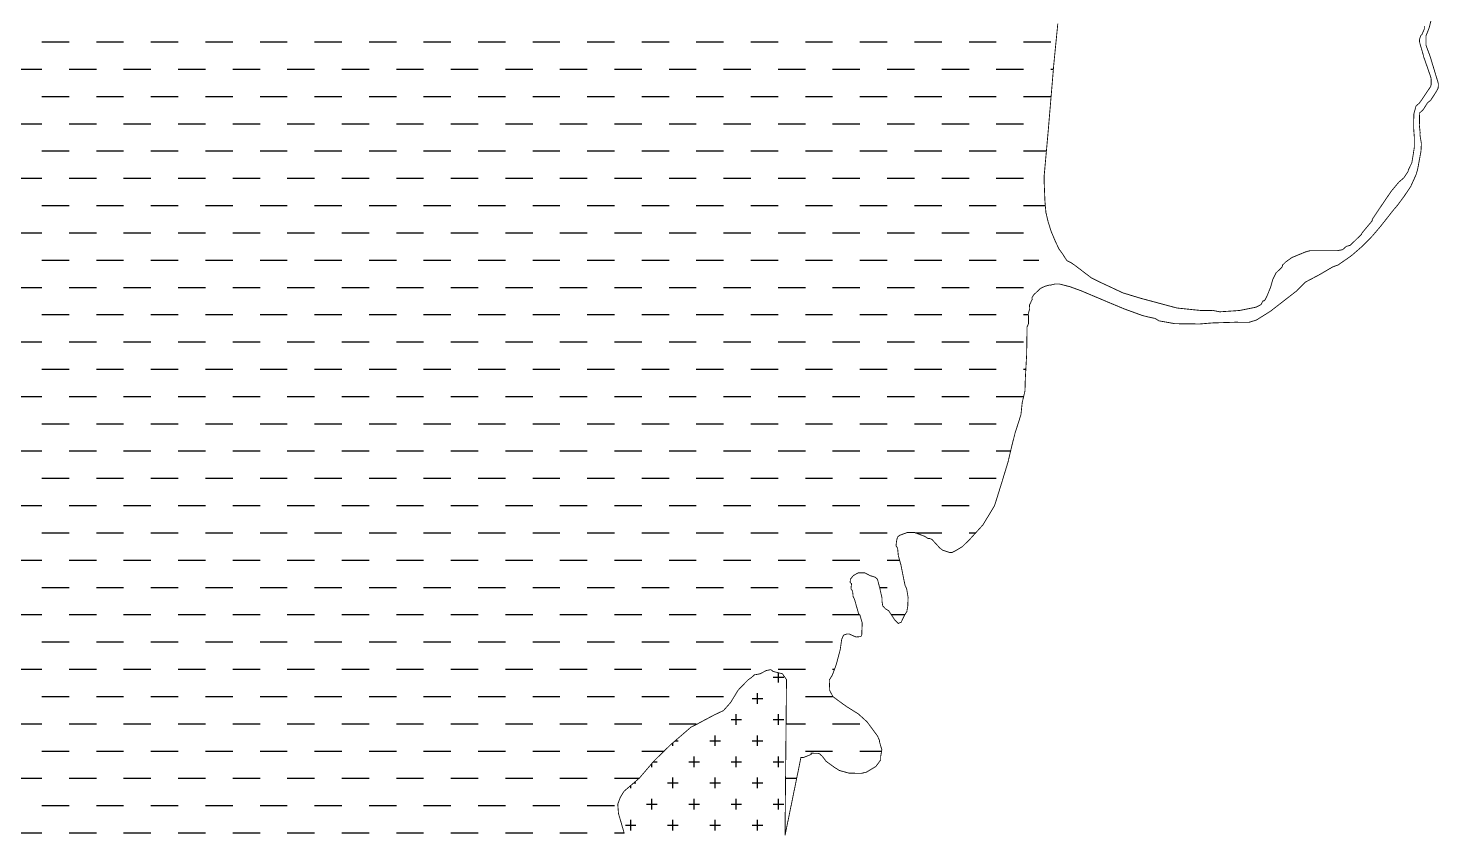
# Model space of a CAD drawing. Header units: metres. Extents: x 255949 to 266337, y 2143972 to 2155317.
# Drawn here: x 261128 to 266055, y 2143972 to 2146792 of the extents above; entities that cross this region are included whole.
import ezdxf

# ---------------------------------------------------------------- set-up
doc = ezdxf.new("R2010")
doc.units = ezdxf.units.M
for name, color, linetype in [('ARABIAN SEA', 140, 'Continuous'), ('INTERTIDAL ZONE', 5, 'Continuous'), ('LOW TIDE LINE', 5, 'Continuous')]:
    doc.layers.add(name, color=color, linetype=linetype)

# ---------------------------------------------------------------- blocks, each defined once
blk = doc.blocks.new('4')
at = {"layer": 'INTERTIDAL ZONE'}
h = blk.add_hatch(dxfattribs=at)
h.set_pattern_fill('CROSS', color=256, scale=295.155415)
h.set_pattern_definition([(0, (244692.72, 2143197.265), (73.78885, 73.78885), [36.8944, -110.6833]), (90, (244711.165, 2143178.82), (-73.78885, 73.78885), [36.8944, -110.6833])])
h.paths.add_polyline_path([(263776.5, 2144517.5), (263762.4, 2144537.7), (263729.6, 2144545.9), (263722, 2144552.2), (263705.7, 2144549), (263684.2, 2144537.7), (263664.1, 2144533.9), (263655.9, 2144526.3), (263641.4, 2144515.6), (263607.4, 2144480.4), (263581.5, 2144437.6), (263556.3, 2144409.2), (263548.1, 2144412.4), (263524.2, 2144394.1), (263465, 2144368.3), (263461.8, 2144360.8), (263443.6, 2144351.9), (263371.7, 2144290), (263313.1, 2144232.7), (263262.7, 2144173.5), (263209.1, 2144127.6), (263195.9, 2144106.2), (263187.1, 2144082.2), (263189.6, 2144049.5), (263195.9, 2144028.7), (263209.8, 2143980.4), (263776.5, 2143980.4)])
at = {"layer": 'ARABIAN SEA', "linetype": 'Continuous'}
for p, q in [((261175.5, 2146744.5), (261270.7, 2146744.5)), ((261366, 2146744.5), (261461.2, 2146744.5)), ((261556.5, 2146744.5), (261651.7, 2146744.5)), ((261747, 2146744.5), (261842.2, 2146744.5)), ((261937.5, 2146744.5), (262032.7, 2146744.5)), ((262128, 2146744.5), (262223.2, 2146744.5)), ((262318.5, 2146744.5), (262413.7, 2146744.5)), ((262509, 2146744.5), (262604.2, 2146744.5)), ((262699.5, 2146744.5), (262794.7, 2146744.5)), ((262890, 2146744.5), (262985.2, 2146744.5)), ((263080.5, 2146744.5), (263175.7, 2146744.5)), ((263271, 2146744.5), (263366.2, 2146744.5)), ((263461.5, 2146744.5), (263556.7, 2146744.5)), ((263652, 2146744.5), (263747.2, 2146744.5)), ((263842.5, 2146744.5), (263937.7, 2146744.5)), ((264033, 2146744.5), (264128.2, 2146744.5)), ((264223.5, 2146744.5), (264318.7, 2146744.5)), ((264414, 2146744.5), (264509.2, 2146744.5)), ((264604.5, 2146744.5), (264699.7, 2146744.5)), ((261080.2, 2146649.2), (261175.5, 2146649.2)), ((261270.7, 2146649.2), (261366, 2146649.2)), ((261461.2, 2146649.2), (261556.5, 2146649.2)), ((261651.7, 2146649.2), (261747, 2146649.2)), ((261842.2, 2146649.2), (261937.5, 2146649.2)), ((262032.7, 2146649.2), (262128, 2146649.2)), ((262223.2, 2146649.2), (262318.5, 2146649.2)), ((262413.7, 2146649.2), (262509, 2146649.2)), ((262604.2, 2146649.2), (262699.5, 2146649.2)), ((262794.7, 2146649.2), (262890, 2146649.2)), ((262985.2, 2146649.2), (263080.5, 2146649.2)), ((263175.7, 2146649.2), (263271, 2146649.2)), ((263366.2, 2146649.2), (263461.5, 2146649.2)), ((263556.7, 2146649.2), (263652, 2146649.2)), ((263747.2, 2146649.2), (263842.5, 2146649.2)), ((263937.7, 2146649.2), (264033, 2146649.2)), ((264128.2, 2146649.2), (264223.5, 2146649.2)), ((264318.7, 2146649.2), (264414, 2146649.2)), ((264509.2, 2146649.2), (264604.5, 2146649.2)), ((264699.7, 2146649.2), (264708.8, 2146649.2)), ((261175.5, 2146554), (261270.7, 2146554)), ((261366, 2146554), (261461.2, 2146554)), ((261556.5, 2146554), (261651.7, 2146554)), ((261747, 2146554), (261842.2, 2146554)), ((261937.5, 2146554), (262032.7, 2146554)), ((262128, 2146554), (262223.2, 2146554)), ((262318.5, 2146554), (262413.7, 2146554)), ((262509, 2146554), (262604.2, 2146554)), ((262699.5, 2146554), (262794.7, 2146554)), ((262890, 2146554), (262985.2, 2146554)), ((263080.5, 2146554), (263175.7, 2146554)), ((263271, 2146554), (263366.2, 2146554)), ((263461.5, 2146554), (263556.7, 2146554)), ((263652, 2146554), (263747.2, 2146554)), ((263842.5, 2146554), (263937.7, 2146554)), ((264033, 2146554), (264128.2, 2146554)), ((264223.5, 2146554), (264318.7, 2146554)), ((264414, 2146554), (264509.2, 2146554)), ((264604.5, 2146554), (264699.7, 2146554)), ((261080.2, 2146458.8), (261175.5, 2146458.8)), ((261270.7, 2146458.8), (261366, 2146458.8)), ((261461.2, 2146458.8), (261556.5, 2146458.8)), ((261651.7, 2146458.8), (261747, 2146458.8)), ((261842.2, 2146458.8), (261937.5, 2146458.8)), ((262032.7, 2146458.8), (262128, 2146458.8)), ((262223.2, 2146458.8), (262318.5, 2146458.8)), ((262413.7, 2146458.8), (262509, 2146458.8)), ((262604.2, 2146458.8), (262699.5, 2146458.8)), ((262794.7, 2146458.8), (262890, 2146458.8)), ((262985.2, 2146458.8), (263080.5, 2146458.8)), ((263175.7, 2146458.8), (263271, 2146458.8)), ((263366.2, 2146458.8), (263461.5, 2146458.8)), ((263556.7, 2146458.8), (263652, 2146458.8)), ((263747.2, 2146458.8), (263842.5, 2146458.8)), ((263937.7, 2146458.8), (264033, 2146458.8)), ((264128.2, 2146458.8), (264223.5, 2146458.8)), ((264318.7, 2146458.8), (264414, 2146458.8)), ((264509.2, 2146458.8), (264604.5, 2146458.8)), ((261175.5, 2146363.5), (261270.7, 2146363.5)), ((261366, 2146363.5), (261461.2, 2146363.5)), ((261556.5, 2146363.5), (261651.7, 2146363.5)), ((261747, 2146363.5), (261842.2, 2146363.5)), ((261937.5, 2146363.5), (262032.7, 2146363.5)), ((262128, 2146363.5), (262223.2, 2146363.5)), ((262318.5, 2146363.5), (262413.7, 2146363.5)), ((262509, 2146363.5), (262604.2, 2146363.5)), ((262699.5, 2146363.5), (262794.7, 2146363.5)), ((262890, 2146363.5), (262985.2, 2146363.5)), ((263080.5, 2146363.5), (263175.7, 2146363.5)), ((263271, 2146363.5), (263366.2, 2146363.5)), ((263461.5, 2146363.5), (263556.7, 2146363.5)), ((263652, 2146363.5), (263747.2, 2146363.5)), ((263842.5, 2146363.5), (263937.7, 2146363.5)), ((264033, 2146363.5), (264128.2, 2146363.5)), ((264223.5, 2146363.5), (264318.7, 2146363.5)), ((264414, 2146363.5), (264509.2, 2146363.5)), ((264604.5, 2146363.5), (264684.4, 2146363.5)), ((261080.2, 2146268.2), (261175.5, 2146268.2)), ((261270.7, 2146268.2), (261366, 2146268.2)), ((261461.2, 2146268.2), (261556.5, 2146268.2)), ((261651.7, 2146268.2), (261747, 2146268.2)), ((261842.2, 2146268.2), (261937.5, 2146268.2)), ((262032.7, 2146268.2), (262128, 2146268.2)), ((262223.2, 2146268.2), (262318.5, 2146268.2)), ((262413.7, 2146268.2), (262509, 2146268.2)), ((262604.2, 2146268.2), (262699.5, 2146268.2)), ((262794.7, 2146268.2), (262890, 2146268.2)), ((262985.2, 2146268.2), (263080.5, 2146268.2)), ((263175.7, 2146268.2), (263271, 2146268.2)), ((263366.2, 2146268.2), (263461.5, 2146268.2)), ((263556.7, 2146268.2), (263652, 2146268.2)), ((263747.2, 2146268.2), (263842.5, 2146268.2)), ((263937.7, 2146268.2), (264033, 2146268.2)), ((264128.2, 2146268.2), (264223.5, 2146268.2)), ((264318.7, 2146268.2), (264414, 2146268.2)), ((264509.2, 2146268.2), (264604.5, 2146268.2)), ((261175.5, 2146173), (261270.7, 2146173)), ((261366, 2146173), (261461.2, 2146173)), ((261556.5, 2146173), (261651.7, 2146173)), ((261747, 2146173), (261842.2, 2146173)), ((261937.5, 2146173), (262032.7, 2146173)), ((262128, 2146173), (262223.2, 2146173)), ((262318.5, 2146173), (262413.7, 2146173)), ((262509, 2146173), (262604.2, 2146173)), ((262699.5, 2146173), (262794.7, 2146173)), ((262890, 2146173), (262985.2, 2146173)), ((263080.5, 2146173), (263175.7, 2146173)), ((263271, 2146173), (263366.2, 2146173)), ((263461.5, 2146173), (263556.7, 2146173)), ((263652, 2146173), (263747.2, 2146173)), ((263842.5, 2146173), (263937.7, 2146173)), ((264033, 2146173), (264128.2, 2146173)), ((264223.5, 2146173), (264318.7, 2146173)), ((264414, 2146173), (264509.2, 2146173)), ((264604.5, 2146173), (264680.5, 2146173)), ((261080.2, 2146077.8), (261175.5, 2146077.8)), ((261270.7, 2146077.8), (261366, 2146077.8)), ((261461.2, 2146077.8), (261556.5, 2146077.8)), ((261651.7, 2146077.8), (261747, 2146077.8)), ((261842.2, 2146077.8), (261937.5, 2146077.8)), ((262032.7, 2146077.8), (262128, 2146077.8)), ((262223.2, 2146077.8), (262318.5, 2146077.8)), ((262413.7, 2146077.8), (262509, 2146077.8)), ((262604.2, 2146077.8), (262699.5, 2146077.8)), ((262794.7, 2146077.8), (262890, 2146077.8)), ((262985.2, 2146077.8), (263080.5, 2146077.8)), ((263175.7, 2146077.8), (263271, 2146077.8)), ((263366.2, 2146077.8), (263461.5, 2146077.8)), ((263556.7, 2146077.8), (263652, 2146077.8)), ((263747.2, 2146077.8), (263842.5, 2146077.8)), ((263937.7, 2146077.8), (264033, 2146077.8)), ((264128.2, 2146077.8), (264223.5, 2146077.8)), ((264318.7, 2146077.8), (264414, 2146077.8)), ((264509.2, 2146077.8), (264604.5, 2146077.8)), ((261175.5, 2145982.5), (261270.7, 2145982.5)), ((261366, 2145982.5), (261461.2, 2145982.5)), ((261556.5, 2145982.5), (261651.7, 2145982.5)), ((261747, 2145982.5), (261842.2, 2145982.5)), ((261937.5, 2145982.5), (262032.7, 2145982.5)), ((262128, 2145982.5), (262223.2, 2145982.5)), ((262318.5, 2145982.5), (262413.7, 2145982.5)), ((262509, 2145982.5), (262604.2, 2145982.5)), ((262699.5, 2145982.5), (262794.7, 2145982.5)), ((262890, 2145982.5), (262985.2, 2145982.5)), ((263080.5, 2145982.5), (263175.7, 2145982.5)), ((263271, 2145982.5), (263366.2, 2145982.5)), ((263461.5, 2145982.5), (263556.7, 2145982.5)), ((263652, 2145982.5), (263747.2, 2145982.5)), ((263842.5, 2145982.5), (263937.7, 2145982.5)), ((264033, 2145982.5), (264128.2, 2145982.5)), ((264223.5, 2145982.5), (264318.7, 2145982.5)), ((264414, 2145982.5), (264509.2, 2145982.5)), ((264604.5, 2145982.5), (264657.4, 2145982.5)), ((261080.2, 2145887.2), (261175.5, 2145887.2)), ((261270.7, 2145887.2), (261366, 2145887.2)), ((261461.2, 2145887.2), (261556.5, 2145887.2)), ((261651.7, 2145887.2), (261747, 2145887.2)), ((261842.2, 2145887.2), (261937.5, 2145887.2)), ((262032.7, 2145887.2), (262128, 2145887.2)), ((262223.2, 2145887.2), (262318.5, 2145887.2)), ((262413.7, 2145887.2), (262509, 2145887.2)), ((262604.2, 2145887.2), (262699.5, 2145887.2)), ((262794.7, 2145887.2), (262890, 2145887.2)), ((262985.2, 2145887.2), (263080.5, 2145887.2)), ((263175.7, 2145887.2), (263271, 2145887.2)), ((263366.2, 2145887.2), (263461.5, 2145887.2)), ((263556.7, 2145887.2), (263652, 2145887.2)), ((263747.2, 2145887.2), (263842.5, 2145887.2)), ((263937.7, 2145887.2), (264033, 2145887.2)), ((264128.2, 2145887.2), (264223.5, 2145887.2)), ((264318.7, 2145887.2), (264414, 2145887.2)), ((264509.2, 2145887.2), (264604.5, 2145887.2)), ((261175.5, 2145792), (261270.7, 2145792)), ((261366, 2145792), (261461.2, 2145792)), ((261556.5, 2145792), (261651.7, 2145792)), ((261747, 2145792), (261842.2, 2145792)), ((261937.5, 2145792), (262032.7, 2145792)), ((262128, 2145792), (262223.2, 2145792)), ((262318.5, 2145792), (262413.7, 2145792)), ((262509, 2145792), (262604.2, 2145792)), ((262699.5, 2145792), (262794.7, 2145792)), ((262890, 2145792), (262985.2, 2145792)), ((263080.5, 2145792), (263175.7, 2145792)), ((263271, 2145792), (263366.2, 2145792)), ((263461.5, 2145792), (263556.7, 2145792)), ((263652, 2145792), (263747.2, 2145792)), ((263842.5, 2145792), (263937.7, 2145792)), ((264033, 2145792), (264128.2, 2145792)), ((264223.5, 2145792), (264318.7, 2145792)), ((264414, 2145792), (264509.2, 2145792)), ((264604.5, 2145792), (264621.5, 2145792)), ((261080.2, 2145696.8), (261175.5, 2145696.8)), ((261270.7, 2145696.8), (261366, 2145696.8)), ((261461.2, 2145696.8), (261556.5, 2145696.8)), ((261651.7, 2145696.8), (261747, 2145696.8)), ((261842.2, 2145696.8), (261937.5, 2145696.8)), ((262032.7, 2145696.8), (262128, 2145696.8)), ((262223.2, 2145696.8), (262318.5, 2145696.8)), ((262413.7, 2145696.8), (262509, 2145696.8)), ((262604.2, 2145696.8), (262699.5, 2145696.8)), ((262794.7, 2145696.8), (262890, 2145696.8)), ((262985.2, 2145696.8), (263080.5, 2145696.8)), ((263175.7, 2145696.8), (263271, 2145696.8)), ((263366.2, 2145696.8), (263461.5, 2145696.8)), ((263556.7, 2145696.8), (263652, 2145696.8)), ((263747.2, 2145696.8), (263842.5, 2145696.8)), ((263937.7, 2145696.8), (264033, 2145696.8)), ((264128.2, 2145696.8), (264223.5, 2145696.8)), ((264318.7, 2145696.8), (264414, 2145696.8)), ((264509.2, 2145696.8), (264604.5, 2145696.8)), ((261175.5, 2145601.5), (261270.7, 2145601.5)), ((261366, 2145601.5), (261461.2, 2145601.5)), ((261556.5, 2145601.5), (261651.7, 2145601.5)), ((261747, 2145601.5), (261842.2, 2145601.5)), ((261937.5, 2145601.5), (262032.7, 2145601.5)), ((262128, 2145601.5), (262223.2, 2145601.5)), ((262318.5, 2145601.5), (262413.7, 2145601.5)), ((262509, 2145601.5), (262604.2, 2145601.5)), ((262699.5, 2145601.5), (262794.7, 2145601.5)), ((262890, 2145601.5), (262985.2, 2145601.5)), ((263080.5, 2145601.5), (263175.7, 2145601.5)), ((263271, 2145601.5), (263366.2, 2145601.5)), ((263461.5, 2145601.5), (263556.7, 2145601.5)), ((263652, 2145601.5), (263747.2, 2145601.5)), ((263842.5, 2145601.5), (263937.7, 2145601.5)), ((264033, 2145601.5), (264128.2, 2145601.5)), ((264223.5, 2145601.5), (264318.7, 2145601.5)), ((264414, 2145601.5), (264509.2, 2145601.5)), ((264604.5, 2145601.5), (264612.5, 2145601.5)), ((261080.2, 2145506.2), (261175.5, 2145506.2)), ((261270.7, 2145506.2), (261366, 2145506.2)), ((261461.2, 2145506.2), (261556.5, 2145506.2)), ((261651.7, 2145506.2), (261747, 2145506.2)), ((261842.2, 2145506.2), (261937.5, 2145506.2)), ((262032.7, 2145506.2), (262128, 2145506.2)), ((262223.2, 2145506.2), (262318.5, 2145506.2)), ((262413.7, 2145506.2), (262509, 2145506.2)), ((262604.2, 2145506.2), (262699.5, 2145506.2)), ((262794.7, 2145506.2), (262890, 2145506.2)), ((262985.2, 2145506.2), (263080.5, 2145506.2)), ((263175.7, 2145506.2), (263271, 2145506.2)), ((263366.2, 2145506.2), (263461.5, 2145506.2)), ((263556.7, 2145506.2), (263652, 2145506.2)), ((263747.2, 2145506.2), (263842.5, 2145506.2)), ((263937.7, 2145506.2), (264033, 2145506.2)), ((264128.2, 2145506.2), (264223.5, 2145506.2)), ((264318.7, 2145506.2), (264414, 2145506.2)), ((264509.2, 2145506.2), (264604.5, 2145506.2)), ((261175.5, 2145411), (261270.7, 2145411)), ((261366, 2145411), (261461.2, 2145411)), ((261556.5, 2145411), (261651.7, 2145411)), ((261747, 2145411), (261842.2, 2145411)), ((261937.5, 2145411), (262032.7, 2145411)), ((262128, 2145411), (262223.2, 2145411)), ((262318.5, 2145411), (262413.7, 2145411)), ((262509, 2145411), (262604.2, 2145411)), ((262699.5, 2145411), (262794.7, 2145411)), ((262890, 2145411), (262985.2, 2145411)), ((263080.5, 2145411), (263175.7, 2145411)), ((263271, 2145411), (263366.2, 2145411)), ((263461.5, 2145411), (263556.7, 2145411)), ((263652, 2145411), (263747.2, 2145411)), ((263842.5, 2145411), (263937.7, 2145411)), ((264033, 2145411), (264128.2, 2145411)), ((264223.5, 2145411), (264318.7, 2145411)), ((264414, 2145411), (264509.2, 2145411)), ((261080.2, 2145315.8), (261175.5, 2145315.8)), ((261270.7, 2145315.8), (261366, 2145315.8)), ((261461.2, 2145315.8), (261556.5, 2145315.8)), ((261651.7, 2145315.8), (261747, 2145315.8)), ((261842.2, 2145315.8), (261937.5, 2145315.8)), ((262032.7, 2145315.8), (262128, 2145315.8)), ((262223.2, 2145315.8), (262318.5, 2145315.8)), ((262413.7, 2145315.8), (262509, 2145315.8)), ((262604.2, 2145315.8), (262699.5, 2145315.8)), ((262794.7, 2145315.8), (262890, 2145315.8)), ((262985.2, 2145315.8), (263080.5, 2145315.8)), ((263175.7, 2145315.8), (263271, 2145315.8)), ((263366.2, 2145315.8), (263461.5, 2145315.8)), ((263556.7, 2145315.8), (263652, 2145315.8)), ((263747.2, 2145315.8), (263842.5, 2145315.8)), ((263937.7, 2145315.8), (264033, 2145315.8)), ((264128.2, 2145315.8), (264223.5, 2145315.8)), ((264318.7, 2145315.8), (264414, 2145315.8)), ((264509.2, 2145315.8), (264559.4, 2145315.8)), ((261175.5, 2145220.5), (261270.7, 2145220.5)), ((261366, 2145220.5), (261461.2, 2145220.5)), ((261556.5, 2145220.5), (261651.7, 2145220.5)), ((261747, 2145220.5), (261842.2, 2145220.5)), ((261937.5, 2145220.5), (262032.7, 2145220.5)), ((262128, 2145220.5), (262223.2, 2145220.5)), ((262318.5, 2145220.5), (262413.7, 2145220.5)), ((262509, 2145220.5), (262604.2, 2145220.5)), ((262699.5, 2145220.5), (262794.7, 2145220.5)), ((262890, 2145220.5), (262985.2, 2145220.5)), ((263080.5, 2145220.5), (263175.7, 2145220.5)), ((263271, 2145220.5), (263366.2, 2145220.5)), ((263461.5, 2145220.5), (263556.7, 2145220.5)), ((263652, 2145220.5), (263747.2, 2145220.5)), ((263842.5, 2145220.5), (263937.7, 2145220.5)), ((264033, 2145220.5), (264128.2, 2145220.5)), ((264223.5, 2145220.5), (264318.7, 2145220.5)), ((264414, 2145220.5), (264509.2, 2145220.5)), ((261080.2, 2145125.2), (261175.5, 2145125.2)), ((261270.7, 2145125.2), (261366, 2145125.2)), ((261461.2, 2145125.2), (261556.5, 2145125.2)), ((261651.7, 2145125.2), (261747, 2145125.2)), ((261842.2, 2145125.2), (261937.5, 2145125.2)), ((262032.7, 2145125.2), (262128, 2145125.2)), ((262223.2, 2145125.2), (262318.5, 2145125.2)), ((262413.7, 2145125.2), (262509, 2145125.2)), ((262604.2, 2145125.2), (262699.5, 2145125.2)), ((262794.7, 2145125.2), (262890, 2145125.2)), ((262985.2, 2145125.2), (263080.5, 2145125.2)), ((263175.7, 2145125.2), (263271, 2145125.2)), ((263366.2, 2145125.2), (263461.5, 2145125.2)), ((263556.7, 2145125.2), (263652, 2145125.2)), ((263747.2, 2145125.2), (263842.5, 2145125.2)), ((263937.7, 2145125.2), (264033, 2145125.2)), ((264128.2, 2145125.2), (264223.5, 2145125.2)), ((264318.7, 2145125.2), (264414, 2145125.2)), ((261175.5, 2145030), (261270.7, 2145030)), ((261366, 2145030), (261461.2, 2145030)), ((261556.5, 2145030), (261651.7, 2145030)), ((261747, 2145030), (261842.2, 2145030)), ((261937.5, 2145030), (262032.7, 2145030)), ((262128, 2145030), (262223.2, 2145030)), ((262318.5, 2145030), (262413.7, 2145030)), ((262509, 2145030), (262604.2, 2145030)), ((262699.5, 2145030), (262794.7, 2145030)), ((262890, 2145030), (262985.2, 2145030)), ((263080.5, 2145030), (263175.7, 2145030)), ((263271, 2145030), (263366.2, 2145030)), ((263461.5, 2145030), (263556.7, 2145030)), ((263652, 2145030), (263747.2, 2145030)), ((263842.5, 2145030), (263937.7, 2145030)), ((264033, 2145030), (264128.2, 2145030)), ((264226.9, 2145030), (264318.7, 2145030)), ((264414, 2145030), (264437.5, 2145030)), ((261080.2, 2144934.8), (261175.5, 2144934.8)), ((261270.7, 2144934.8), (261366, 2144934.8)), ((261461.2, 2144934.8), (261556.5, 2144934.8)), ((261651.7, 2144934.8), (261747, 2144934.8)), ((261842.2, 2144934.8), (261937.5, 2144934.8)), ((262032.7, 2144934.8), (262128, 2144934.8)), ((262223.2, 2144934.8), (262318.5, 2144934.8)), ((262413.7, 2144934.8), (262509, 2144934.8)), ((262604.2, 2144934.8), (262699.5, 2144934.8)), ((262794.7, 2144934.8), (262890, 2144934.8)), ((262985.2, 2144934.8), (263080.5, 2144934.8)), ((263175.7, 2144934.8), (263271, 2144934.8)), ((263366.2, 2144934.8), (263461.5, 2144934.8)), ((263556.7, 2144934.8), (263652, 2144934.8)), ((263747.2, 2144934.8), (263842.5, 2144934.8)), ((263937.7, 2144934.8), (264033, 2144934.8)), ((264128.2, 2144934.8), (264171.5, 2144934.8)), ((261175.5, 2144839.5), (261270.7, 2144839.5)), ((261366, 2144839.5), (261461.2, 2144839.5)), ((261556.5, 2144839.5), (261651.7, 2144839.5)), ((261747, 2144839.5), (261842.2, 2144839.5)), ((261937.5, 2144839.5), (262032.7, 2144839.5)), ((262128, 2144839.5), (262223.2, 2144839.5)), ((262318.5, 2144839.5), (262413.7, 2144839.5)), ((262509, 2144839.5), (262604.2, 2144839.5)), ((262699.5, 2144839.5), (262794.7, 2144839.5)), ((262890, 2144839.5), (262985.2, 2144839.5)), ((263080.5, 2144839.5), (263175.7, 2144839.5)), ((263271, 2144839.5), (263366.2, 2144839.5)), ((263461.5, 2144839.5), (263556.7, 2144839.5)), ((263652, 2144839.5), (263747.2, 2144839.5)), ((263842.5, 2144839.5), (263937.7, 2144839.5)), ((264101.7, 2144839.5), (264128.2, 2144839.5)), ((261080.2, 2144744.2), (261175.5, 2144744.2)), ((261270.7, 2144744.2), (261366, 2144744.2)), ((261461.2, 2144744.2), (261556.5, 2144744.2)), ((261651.7, 2144744.2), (261747, 2144744.2)), ((261842.2, 2144744.2), (261937.5, 2144744.2)), ((262032.7, 2144744.2), (262128, 2144744.2)), ((262223.2, 2144744.2), (262318.5, 2144744.2)), ((262413.7, 2144744.2), (262509, 2144744.2)), ((262604.2, 2144744.2), (262699.5, 2144744.2)), ((262794.7, 2144744.2), (262890, 2144744.2)), ((262985.2, 2144744.2), (263080.5, 2144744.2)), ((263175.7, 2144744.2), (263271, 2144744.2)), ((263366.2, 2144744.2), (263461.5, 2144744.2)), ((263556.7, 2144744.2), (263652, 2144744.2)), ((263747.2, 2144744.2), (263842.5, 2144744.2)), ((263937.7, 2144744.2), (264031.8, 2144744.2)), ((264142.5, 2144744.2), (264189.6, 2144744.2)), ((261175.5, 2144649), (261270.7, 2144649)), ((261366, 2144649), (261461.2, 2144649)), ((261556.5, 2144649), (261651.7, 2144649)), ((261747, 2144649), (261842.2, 2144649)), ((261937.5, 2144649), (262032.7, 2144649)), ((262128, 2144649), (262223.2, 2144649)), ((262318.5, 2144649), (262413.7, 2144649)), ((262509, 2144649), (262604.2, 2144649)), ((262699.5, 2144649), (262794.7, 2144649)), ((262890, 2144649), (262985.2, 2144649)), ((263080.5, 2144649), (263175.7, 2144649)), ((263271, 2144649), (263366.2, 2144649)), ((263461.5, 2144649), (263556.7, 2144649)), ((263652, 2144649), (263747.2, 2144649)), ((263842.5, 2144649), (263937.7, 2144649)), ((261080.2, 2144553.8), (261175.5, 2144553.8)), ((261270.7, 2144553.8), (261366, 2144553.8)), ((261461.2, 2144553.8), (261556.5, 2144553.8)), ((261651.7, 2144553.8), (261747, 2144553.8)), ((261842.2, 2144553.8), (261937.5, 2144553.8)), ((262032.7, 2144553.8), (262128, 2144553.8)), ((262223.2, 2144553.8), (262318.5, 2144553.8)), ((262413.7, 2144553.8), (262509, 2144553.8)), ((262604.2, 2144553.8), (262699.5, 2144553.8)), ((262794.7, 2144553.8), (262890, 2144553.8)), ((262985.2, 2144553.8), (263080.5, 2144553.8)), ((263175.7, 2144553.8), (263271, 2144553.8)), ((263366.2, 2144553.8), (263461.5, 2144553.8)), ((263556.7, 2144553.8), (263652, 2144553.8)), ((263747.2, 2144553.8), (263842.5, 2144553.8)), ((263937.7, 2144553.8), (263944.3, 2144553.8)), ((261175.5, 2144458.5), (261270.7, 2144458.5)), ((261366, 2144458.5), (261461.2, 2144458.5)), ((261556.5, 2144458.5), (261651.7, 2144458.5)), ((261747, 2144458.5), (261842.2, 2144458.5)), ((261937.5, 2144458.5), (262032.7, 2144458.5)), ((262128, 2144458.5), (262223.2, 2144458.5)), ((262318.5, 2144458.5), (262413.7, 2144458.5)), ((262509, 2144458.5), (262604.2, 2144458.5)), ((262699.5, 2144458.5), (262794.7, 2144458.5)), ((262890, 2144458.5), (262985.2, 2144458.5)), ((263080.5, 2144458.5), (263175.7, 2144458.5)), ((263271, 2144458.5), (263366.2, 2144458.5)), ((263461.5, 2144458.5), (263556.7, 2144458.5)), ((263842.5, 2144458.5), (263937.7, 2144458.5)), ((261080.2, 2144363.2), (261175.5, 2144363.2)), ((261270.7, 2144363.2), (261366, 2144363.2)), ((261461.2, 2144363.2), (261556.5, 2144363.2)), ((261651.7, 2144363.2), (261747, 2144363.2)), ((261842.2, 2144363.2), (261937.5, 2144363.2)), ((262032.7, 2144363.2), (262128, 2144363.2)), ((262223.2, 2144363.2), (262318.5, 2144363.2)), ((262413.7, 2144363.2), (262509, 2144363.2)), ((262604.2, 2144363.2), (262699.5, 2144363.2)), ((262794.7, 2144363.2), (262890, 2144363.2)), ((262985.2, 2144363.2), (263080.5, 2144363.2)), ((263175.7, 2144363.2), (263271, 2144363.2)), ((263366.2, 2144363.2), (263461.5, 2144363.2)), ((263775.1, 2144363.2), (263842.5, 2144363.2)), ((263937.7, 2144363.2), (264033, 2144363.2)), ((261175.5, 2144268), (261270.7, 2144268)), ((261366, 2144268), (261461.2, 2144268)), ((261556.5, 2144268), (261651.7, 2144268)), ((261747, 2144268), (261842.2, 2144268)), ((261937.5, 2144268), (262032.7, 2144268)), ((262128, 2144268), (262223.2, 2144268)), ((262318.5, 2144268), (262413.7, 2144268)), ((262509, 2144268), (262604.2, 2144268)), ((262699.5, 2144268), (262794.7, 2144268)), ((262890, 2144268), (262985.2, 2144268)), ((263080.5, 2144268), (263175.7, 2144268)), ((263271, 2144268), (263349.2, 2144268)), ((263842.5, 2144268), (263937.7, 2144268)), ((264033, 2144268), (264108.8, 2144268)), ((261080.2, 2144172.8), (261175.5, 2144172.8)), ((261270.7, 2144172.8), (261366, 2144172.8)), ((261461.2, 2144172.8), (261556.5, 2144172.8)), ((261651.7, 2144172.8), (261747, 2144172.8)), ((261842.2, 2144172.8), (261937.5, 2144172.8)), ((262032.7, 2144172.8), (262128, 2144172.8)), ((262223.2, 2144172.8), (262318.5, 2144172.8)), ((262413.7, 2144172.8), (262509, 2144172.8)), ((262604.2, 2144172.8), (262699.5, 2144172.8)), ((262794.7, 2144172.8), (262890, 2144172.8)), ((262985.2, 2144172.8), (263080.5, 2144172.8)), ((263175.7, 2144172.8), (263261.8, 2144172.8)), ((263773.3, 2144172.8), (263812.1, 2144172.8)), ((261175.5, 2144077.5), (261270.7, 2144077.5)), ((261366, 2144077.5), (261461.2, 2144077.5)), ((261556.5, 2144077.5), (261651.7, 2144077.5)), ((261747, 2144077.5), (261842.2, 2144077.5)), ((261937.5, 2144077.5), (262032.7, 2144077.5)), ((262128, 2144077.5), (262223.2, 2144077.5)), ((262318.5, 2144077.5), (262413.7, 2144077.5)), ((262509, 2144077.5), (262604.2, 2144077.5)), ((262699.5, 2144077.5), (262794.7, 2144077.5)), ((262890, 2144077.5), (262985.2, 2144077.5)), ((263080.5, 2144077.5), (263175.7, 2144077.5)), ((261080.2, 2143982.2), (261175.5, 2143982.2)), ((261270.7, 2143982.2), (261366, 2143982.2)), ((261461.2, 2143982.2), (261556.5, 2143982.2)), ((261651.7, 2143982.2), (261747, 2143982.2)), ((261842.2, 2143982.2), (261937.5, 2143982.2)), ((262032.7, 2143982.2), (262128, 2143982.2)), ((262223.2, 2143982.2), (262318.5, 2143982.2)), ((262413.7, 2143982.2), (262509, 2143982.2)), ((262604.2, 2143982.2), (262699.5, 2143982.2)), ((262794.7, 2143982.2), (262890, 2143982.2)), ((262985.2, 2143982.2), (263080.5, 2143982.2)), ((263175.7, 2143982.2), (263209.2, 2143982.2)), ((263771.4, 2143982.2), (263773.1, 2143982.2))]:
    blk.add_line(p, q, dxfattribs=at)
at = {"layer": 'LOW TIDE LINE', "const_width": 2.98}
for points in [[(263771.4, 2143973.5), (263826.9, 2144245.3), (263835.1, 2144245.1), (263862.4, 2144256), (263862.7, 2144260.5), (263890.4, 2144259.6), (263902.1, 2144249.2), (263915.1, 2144231.8), (263943.9, 2144211.1), (263961.2, 2144200.1), (263994.8, 2144190.8), (264037.4, 2144189.9), (264055.5, 2144194.1), (264088.9, 2144214.2), (264105.3, 2144236.8), (264105.5, 2144249.3), (264109.5, 2144272.1), (264101.5, 2144299.9), (264101.5, 2144304.4), (264094.4, 2144320.4), (264057.9, 2144370), (264027, 2144397.9), (263988.1, 2144422.2), (263971.3, 2144434), (263938.1, 2144458.5), (263934.5, 2144466.3), (263927.6, 2144478.5), (263925.9, 2144515.8), (263936.9, 2144533.7), (263950.4, 2144570.2), (263964.2, 2144622.3), (263969.2, 2144657.5), (263975.7, 2144672.6), (263985.9, 2144676.4), (263995.2, 2144676.8), (264019.1, 2144666.3), (264035.5, 2144667.5), (264039.2, 2144671.2), (264041, 2144715.5), (264032.9, 2144743.2), (264028.5, 2144747.1), (264013.7, 2144799.2), (264009.3, 2144806.9), (264007.4, 2144826.4), (264001.6, 2144835.2), (264003.8, 2144851.9), (263999, 2144856.5), (263999.5, 2144867.8), (264010.1, 2144880.9), (264026.4, 2144890), (264050.4, 2144890.2), (264067.7, 2144880.9), (264085.7, 2144875), (264094.1, 2144868.4), (264102.6, 2144835.8), (264110.3, 2144801.3), (264109.9, 2144791.7), (264112.8, 2144774.6), (264122.5, 2144764.3), (264133.4, 2144758), (264153.9, 2144726.9), (264166.9, 2144713.2), (264172.6, 2144716.5), (264176.9, 2144717.5), (264188.2, 2144741.4), (264196.6, 2144754.2), (264200, 2144773.1), (264201.3, 2144804.1), (264196.1, 2144835.5), (264190.9, 2144844.9), (264175.9, 2144919.4), (264167.1, 2144950.4), (264164.6, 2144976.4), (264159.1, 2144984.3), (264160.8, 2145000.7), (264164.1, 2145015), (264171.5, 2145021.1), (264197.9, 2145030.9), (264224.2, 2145031.1), (264259, 2145017.8), (264271.6, 2145009.8), (264276.9, 2145010.2), (264284.8, 2145006.7), (264312, 2144977), (264321.8, 2144969.5), (264346.8, 2144961), (264354.5, 2144961.4), (264367.8, 2144968), (264390.1, 2144981.2), (264415.8, 2145006.2), (264462.7, 2145057.8), (264503.3, 2145125), (264527.3, 2145202), (264550.4, 2145277.7), (264563.1, 2145331.8), (264574.8, 2145378.1), (264595.3, 2145442.3), (264599.9, 2145485.2), (264609.5, 2145525.4), (264610.7, 2145568.9), (264615.3, 2145651.3), (264616.8, 2145748.7), (264621.8, 2145760.5), (264621.4, 2145795.9), (264625.9, 2145812.5), (264625.3, 2145825.5), (264629.9, 2145834.2), (264631.7, 2145840.9), (264634.9, 2145843.7), (264633.8, 2145850.7), (264640.2, 2145861.4), (264664.5, 2145884.1), (264680.5, 2145891.3), (264695.2, 2145895.3), (264698.9, 2145895), (264714.5, 2145899), (264729.4, 2145899), (264766.3, 2145889.5), (264806.2, 2145875), (264898.8, 2145835.9), (264958.1, 2145811.2), (265019.9, 2145788.8), (265041.3, 2145783.4), (265063.5, 2145778.9), (265077.8, 2145770.2), (265133.4, 2145760.3), (265220, 2145759.3), (265262.7, 2145762.9), (265343.8, 2145765.4), (265391.2, 2145764.9), (265417.4, 2145772.8), (265466.7, 2145803.6), (265541, 2145861.3), (265558.5, 2145874.7), (265589.1, 2145905.5), (265639.8, 2145932.4), (265684, 2145958.4), (265703.3, 2145965.4), (265750.1, 2145998), (265788.8, 2146031.7), (265822.6, 2146066.2), (265851.9, 2146100.7), (265896.2, 2146156.9), (265910.3, 2146173.3), (265933.7, 2146204.9), (265957.1, 2146239.9), (265975.2, 2146280), (265980.9, 2146298.8), (265992.8, 2146363.3), (265994.1, 2146389.4), (265989.4, 2146418.2), (265989.6, 2146429.2), (265987.1, 2146452.5), (265988, 2146496.5), (266000, 2146507), (266016, 2146532.2), (266025.7, 2146539.5), (266044.2, 2146567.5), (266052.9, 2146583.1), (266053.4, 2146598.9), (266024.3, 2146694.8), (266010.2, 2146732.3), (266010.4, 2146765.9), (266020.7, 2146791.5), (266032.4, 2146837.3)], [(266004.2, 2146800.4), (266004.4, 2146789.3), (265995.8, 2146769.9), (265991.7, 2146766.3), (265988, 2146754.8), (265987.3, 2146746.1), (265990.8, 2146732.3), (265998.5, 2146706.6), (266002.4, 2146691.6), (266026.7, 2146622), (266028.6, 2146611.8), (266028.6, 2146595.9), (266026.3, 2146588.1), (266016.4, 2146573.6), (265993.9, 2146539.9), (265986.6, 2146530.2), (265975.5, 2146520.9), (265967.6, 2146491.9), (265967.4, 2146475.9), (265966.9, 2146445.8), (265969.3, 2146413.4), (265969.7, 2146377.8), (265965.1, 2146348), (265960.7, 2146321.9), (265949.3, 2146298.9), (265947.5, 2146291.5), (265932.9, 2146269.7), (265915.4, 2146254.6), (265903.5, 2146240.4), (265888.4, 2146222.3), (265842.3, 2146154.3), (265822.7, 2146125.1), (265822, 2146119.2), (265786.8, 2146077.2), (265784.9, 2146072.2), (265745.3, 2146034), (265731.7, 2146030.2), (265719.1, 2146018.7), (265700.5, 2146015.4), (265614.3, 2146015.5), (265605.6, 2146015.4), (265589.8, 2146011.1), (265542.4, 2145991.6), (265521.1, 2145976.6), (265509.7, 2145965.7), (265506.9, 2145957), (265486.7, 2145938), (265475.5, 2145915.8), (265467.3, 2145887.6), (265455.5, 2145858.4), (265448, 2145843.4), (265443.6, 2145839.6), (265441.1, 2145840.1), (265433.9, 2145827), (265417.3, 2145818.2), (265361.4, 2145806.8), (265345.5, 2145805.4), (265290.2, 2145801.8), (265264.7, 2145806.7), (265221.9, 2145806.6), (265197.1, 2145809.1), (265140.1, 2145815.1), (265012.7, 2145849.3), (264951.6, 2145867.9), (264872.7, 2145904.8), (264841.2, 2145920.4), (264783.2, 2145964.6), (264771.4, 2145972.7), (264755.6, 2145980.9), (264740.1, 2146005), (264728.4, 2146021), (264716.8, 2146045.1), (264701.5, 2146081.1), (264690.1, 2146117), (264682.6, 2146149), (264679.2, 2146188.8), (264676.3, 2146260.4), (264676.5, 2146276.3), (264690.8, 2146435.1), (264710.1, 2146665.5), (264724.2, 2146808.4)]]:
    blk.add_lwpolyline(points, dxfattribs=at)
at = {"layer": 'LOW TIDE LINE'}
blk.add_lwpolyline([(263209.8, 2143980.4, 2.95, 2.95, 0), (263195.9, 2144028.7, 2.95, 2.95, 0), (263189.6, 2144049.5, 2.95, 2.95, 0), (263187.1, 2144082.2, 2.95, 2.95, 0), (263195.9, 2144106.2, 2.95, 2.95, 0), (263209.1, 2144127.6, 2.95, 2.95, 0), (263262.7, 2144173.5, 2.95, 2.95, 0), (263313.1, 2144232.7, 2.95, 2.95, 0), (263371.7, 2144290, 2.95, 2.95, 0), (263443.6, 2144351.9, 2.95, 2.95, 0), (263461.8, 2144360.8, 2.95, 2.95, 0), (263524.2, 2144394.1, 2.95, 2.95, 0), (263556.3, 2144409.2, 2.95, 2.95, 0), (263581.5, 2144437.6, 2.95, 2.95, 0), (263607.4, 2144480.4, 2.95, 2.95, 0), (263641.4, 2144515.6, 2.95, 2.95, 0), (263655.9, 2144526.3, 2.95, 2.95, 0), (263664.1, 2144533.9, 2.95, 2.95, 0), (263684.2, 2144537.7, 2.95, 2.95, 0), (263705.7, 2144549, 2.95, 2.95, 0), (263722, 2144552.2, 2.95, 2.95, 0), (263729.6, 2144545.9, 2.95, 2.95, 0), (263762.4, 2144537.7, 2.95, 2.95, 0), (263776.5, 2144517.5, 2.95, 2.95, 0), (263771.4, 2143973.5, 0, 0, 0)], format="xyseb", dxfattribs=at)

msp = doc.modelspace()

# ---------------------------------------------------------------- block references
msp.add_blockref('4', (0, 0))

doc.saveas('drawing.dxf')
